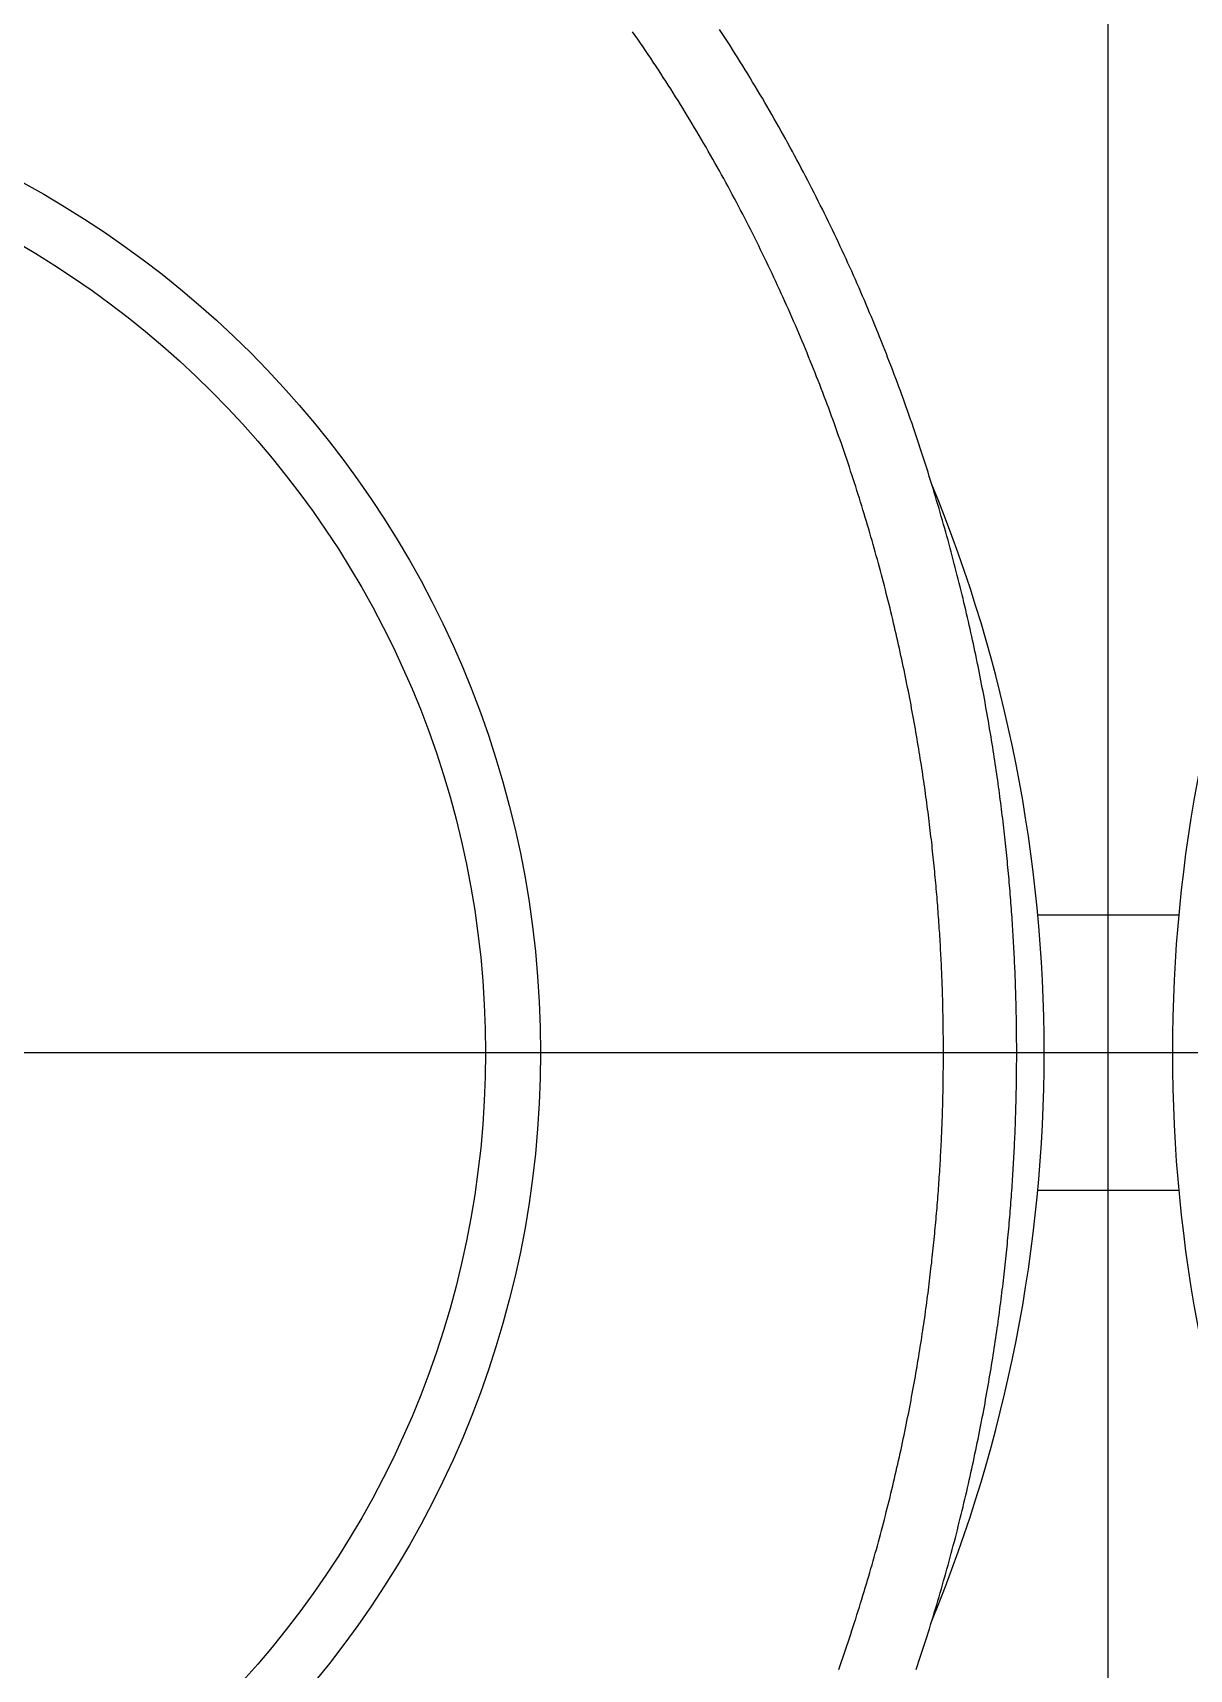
# Model space of a CAD drawing. Extents: x -34 to 19, y -49 to 62.
# Drawn here: x -5.87 to 0.44, y 45.09 to 54.03 of the extents above; entities that cross this region are included whole.
import ezdxf

# ---------------------------------------------------------------- set-up
doc = ezdxf.new("R2010")
doc.units = 0
doc.linetypes.add('CENTER', pattern=[50.8, 31.75, -6.35, 6.35, -6.35])
doc.layers.get('0').update_dxf_attribs({"linetype": 'CONTINUOUS'})
doc.layers.add('CENTER', color=1, linetype='CENTER')

msp = doc.modelspace()

# ---------------------------------------------------------------- linework, layer by layer
at = {"color": 7, "linetype": 'CONTINUOUS'}
for p, q in [((0.384583, 49.209363), (-0.384583, 49.209363)), ((-0.384583, 47.709363), (0.384583, 47.709363))]:
    msp.add_line(p, q, dxfattribs=at)
at = {"color": 7}
for points in [[(-0.5, 48.4594, 0), (-0.50001, 48.4747, 0), (-0.500041, 48.4899, 0), (-0.500093, 48.5052, 0), (-0.500166, 48.5205, 0), (-0.50026, 48.5358, 0), (-0.500374, 48.551, 0), (-0.50051, 48.5663, 0), (-0.500667, 48.5815, 0), (-0.500846, 48.5968, 0), (-0.501046, 48.612, 0), (-0.501267, 48.6272, 0), (-0.501511, 48.6425, 0), (-0.501775, 48.6577, 0), (-0.502062, 48.673, 0), (-0.502371, 48.6882, 0), (-0.502701, 48.7035, 0), (-0.503054, 48.7187, 0), (-0.503429, 48.734, 0), (-0.503826, 48.7492, 0), (-0.504245, 48.7645, 0), (-0.504687, 48.7798, 0), (-0.505152, 48.7951, 0), (-0.505639, 48.8103, 0), (-0.506149, 48.8256, 0), (-0.506682, 48.8409, 0), (-0.507238, 48.8563, 0), (-0.507816, 48.8716, 0), (-0.508418, 48.8869, 0), (-0.509043, 48.9023, 0), (-0.509692, 48.9176, 0), (-0.510363, 48.933, 0), (-0.511059, 48.9484, 0), (-0.511777, 48.9638, 0), (-0.51252, 48.9792, 0), (-0.513286, 48.9946, 0), (-0.514076, 49.0101, 0), (-0.51489, 49.0256, 0), (-0.515728, 49.0411, 0), (-0.516591, 49.0566, 0), (-0.517477, 49.0721, 0), (-0.518388, 49.0877, 0), (-0.519323, 49.1032, 0), (-0.520283, 49.1188, 0), (-0.521267, 49.1345, 0), (-0.522276, 49.1501, 0), (-0.52331, 49.1658, 0), (-0.524369, 49.1815, 0), (-0.525452, 49.1972, 0), (-0.526561, 49.213, 0), (-0.527695, 49.2288, 0), (-0.528854, 49.2446, 0), (-0.530039, 49.2604, 0), (-0.531249, 49.2763, 0), (-0.532484, 49.2922, 0), (-0.533745, 49.3081, 0), (-0.535032, 49.3241, 0), (-0.536344, 49.3401, 0), (-0.537683, 49.3561, 0), (-0.539047, 49.3722, 0), (-0.540438, 49.3883, 0), (-0.541856, 49.4045, 0), (-0.543301, 49.4206, 0), (-0.544773, 49.4369, 0), (-0.546273, 49.4531, 0), (-0.547802, 49.4694, 0), (-0.54936, 49.4858, 0), (-0.550946, 49.5022, 0), (-0.552563, 49.5186, 0), (-0.554209, 49.5351, 0), (-0.555886, 49.5516, 0), (-0.557594, 49.5682, 0), (-0.559333, 49.5848, 0), (-0.561103, 49.6015, 0), (-0.562906, 49.6182, 0), (-0.564741, 49.635, 0), (-0.566609, 49.6518, 0), (-0.568511, 49.6686, 0), (-0.570446, 49.6855, 0), (-0.572415, 49.7025, 0), (-0.574419, 49.7195, 0), (-0.576457, 49.7366, 0), (-0.578531, 49.7537, 0), (-0.580641, 49.7709, 0), (-0.582787, 49.7881, 0), (-0.584969, 49.8054, 0), (-0.587189, 49.8227, 0), (-0.589445, 49.8401, 0), (-0.59174, 49.8576, 0), (-0.594073, 49.8751, 0), (-0.596444, 49.8927, 0), (-0.598854, 49.9103, 0), (-0.601304, 49.928, 0), (-0.603793, 49.9457, 0), (-0.606323, 49.9636, 0), (-0.608893, 49.9814, 0), (-0.611505, 49.9994, 0), (-0.614158, 50.0174, 0), (-0.616852, 50.0354, 0), (-0.619589, 50.0536, 0), (-0.622369, 50.0718, 0), (-0.625192, 50.09, 0), (-0.628058, 50.1084, 0), (-0.630968, 50.1268, 0), (-0.633922, 50.1452, 0), (-0.636921, 50.1638, 0), (-0.639965, 50.1824, 0), (-0.643055, 50.2011, 0), (-0.646191, 50.2198, 0), (-0.649373, 50.2387, 0), (-0.652602, 50.2576, 0), (-0.655877, 50.2765, 0), (-0.659201, 50.2956, 0), (-0.662572, 50.3147, 0), (-0.665992, 50.3339, 0), (-0.669461, 50.3532, 0), (-0.67298, 50.3725, 0), (-0.67655, 50.3919, 0), (-0.680171, 50.4114, 0), (-0.683843, 50.4309, 0), (-0.687568, 50.4505, 0), (-0.691343, 50.4702, 0), (-0.695171, 50.4899, 0), (-0.699051, 50.5096, 0), (-0.702983, 50.5295, 0), (-0.706968, 50.5494, 0), (-0.711005, 50.5693, 0), (-0.715096, 50.5893, 0), (-0.719239, 50.6094, 0), (-0.723435, 50.6295, 0), (-0.727684, 50.6497, 0), (-0.731988, 50.6699, 0), (-0.736344, 50.6902, 0), (-0.740755, 50.7106, 0), (-0.74522, 50.731, 0), (-0.749739, 50.7514, 0), (-0.754312, 50.7719, 0), (-0.75894, 50.7924, 0), (-0.763623, 50.813, 0), (-0.76836, 50.8337, 0), (-0.773153, 50.8544, 0), (-0.778001, 50.8751, 0), (-0.782905, 50.8959, 0), (-0.787864, 50.9168, 0), (-0.792879, 50.9376, 0), (-0.79795, 50.9586, 0), (-0.803077, 50.9795, 0), (-0.808261, 51.0006, 0), (-0.813501, 51.0216, 0), (-0.818798, 51.0427, 0), (-0.824152, 51.0639, 0), (-0.829562, 51.0851, 0), (-0.83503, 51.1063, 0), (-0.840556, 51.1276, 0), (-0.846139, 51.1489, 0), (-0.85178, 51.1702, 0), (-0.857479, 51.1916, 0), (-0.863236, 51.213, 0), (-0.869051, 51.2345, 0), (-0.874925, 51.256, 0), (-0.880857, 51.2775, 0), (-0.886849, 51.2991, 0), (-0.892899, 51.3207, 0), (-0.899008, 51.3423, 0), (-0.905177, 51.364, 0), (-0.911406, 51.3857, 0), (-0.917694, 51.4074, 0), (-0.924042, 51.4292, 0), (-0.93045, 51.451, 0), (-0.936919, 51.4728, 0), (-0.943448, 51.4947, 0), (-0.950037, 51.5166, 0), (-0.956688, 51.5385, 0), (-0.963399, 51.5604, 0), (-0.970171, 51.5824, 0), (-0.977005, 51.6044, 0), (-0.983901, 51.6264, 0), (-0.990858, 51.6484, 0), (-0.997877, 51.6705, 0), (-1.00496, 51.6926, 0), (-1.0121, 51.7147, 0), (-1.01931, 51.7368, 0), (-1.02657, 51.7589, 0), (-1.03391, 51.7811, 0), (-1.0413, 51.8033, 0), (-1.04876, 51.8255, 0), (-1.05628, 51.8477, 0), (-1.06386, 51.87, 0), (-1.07151, 51.8922, 0), (-1.07922, 51.9145, 0), (-1.08699, 51.9368, 0), (-1.09483, 51.9591, 0), (-1.10274, 51.9814, 0), (-1.11071, 52.0038, 0), (-1.11874, 52.0261, 0), (-1.12684, 52.0485, 0), (-1.135, 52.0709, 0), (-1.14323, 52.0932, 0), (-1.15152, 52.1156, 0), (-1.15988, 52.138, 0), (-1.1683, 52.1605, 0), (-1.1768, 52.1829, 0), (-1.18535, 52.2053, 0), (-1.19398, 52.2277, 0), (-1.20267, 52.2502, 0), (-1.21142, 52.2726, 0), (-1.22025, 52.2951, 0), (-1.22914, 52.3176, 0), (-1.2381, 52.3401, 0), (-1.24712, 52.3626, 0), (-1.25622, 52.3851, 0), (-1.26538, 52.4076, 0), (-1.27461, 52.4301, 0), (-1.2839, 52.4526, 0), (-1.29327, 52.4752, 0), (-1.3027, 52.4977, 0), (-1.3122, 52.5202, 0), (-1.32177, 52.5428, 0), (-1.3314, 52.5654, 0), (-1.34111, 52.5879, 0), (-1.35088, 52.6105, 0), (-1.36072, 52.6331, 0), (-1.37063, 52.6556, 0), (-1.38061, 52.6782, 0), (-1.39065, 52.7008, 0), (-1.40077, 52.7234, 0), (-1.41095, 52.7459, 0), (-1.4212, 52.7685, 0), (-1.43152, 52.7911, 0), (-1.44191, 52.8137, 0), (-1.45237, 52.8363, 0), (-1.4629, 52.8589, 0), (-1.4735, 52.8814, 0), (-1.48416, 52.904, 0), (-1.4949, 52.9266, 0), (-1.50571, 52.9492, 0), (-1.51658, 52.9717, 0), (-1.52752, 52.9943, 0), (-1.53854, 53.0169, 0), (-1.54962, 53.0394, 0), (-1.56078, 53.062, 0), (-1.572, 53.0845, 0), (-1.58329, 53.1071, 0), (-1.59466, 53.1296, 0), (-1.60609, 53.1522, 0), (-1.61759, 53.1747, 0), (-1.62917, 53.1972, 0), (-1.64081, 53.2197, 0), (-1.65253, 53.2422, 0), (-1.66431, 53.2647, 0), (-1.67617, 53.2872, 0), (-1.6881, 53.3097, 0), (-1.70009, 53.3321, 0), (-1.71216, 53.3546, 0), (-1.7243, 53.377, 0), (-1.73651, 53.3994, 0), (-1.74879, 53.4219, 0), (-1.76115, 53.4443, 0), (-1.77357, 53.4667, 0), (-1.78606, 53.489, 0), (-1.79863, 53.5114, 0), (-1.81127, 53.5337, 0), (-1.82398, 53.5561, 0), (-1.83676, 53.5784, 0), (-1.84961, 53.6007, 0), (-1.86254, 53.623, 0), (-1.87553, 53.6453, 0), (-1.8886, 53.6675, 0), (-1.90174, 53.6898, 0), (-1.91495, 53.712, 0), (-1.92824, 53.7342, 0), (-1.94159, 53.7564, 0), (-1.95502, 53.7785, 0), (-1.96852, 53.8007, 0), (-1.9821, 53.8228, 0), (-1.99574, 53.8449, 0), (-2.00946, 53.867, 0), (-2.02325, 53.889, 0), (-2.03711, 53.9111, 0), (-2.05105, 53.9331, 0), (-2.06505, 53.955, 0), (-2.07913, 53.977, 0), (-2.09327, 53.9989, 0), (-2.10749, 54.0208, 0), (-2.12178, 54.0427, 0)], [(-0.9, 48.4594, 0), (-0.90001, 48.4741, 0), (-0.90004, 48.4888, 0), (-0.90009, 48.5035, 0), (-0.90016, 48.5182, 0), (-0.90025, 48.5329, 0), (-0.90036, 48.5476, 0), (-0.900491, 48.5623, 0), (-0.900642, 48.5769, 0), (-0.900814, 48.5916, 0), (-0.901007, 48.6063, 0), (-0.90122, 48.621, 0), (-0.901454, 48.6356, 0), (-0.901709, 48.6503, 0), (-0.901985, 48.665, 0), (-0.902282, 48.6797, 0), (-0.9026, 48.6943, 0), (-0.90294, 48.709, 0), (-0.903301, 48.7237, 0), (-0.903683, 48.7384, 0), (-0.904087, 48.7531, 0), (-0.904512, 48.7678, 0), (-0.904959, 48.7825, 0), (-0.905428, 48.7972, 0), (-0.905919, 48.8119, 0), (-0.906432, 48.8267, 0), (-0.906967, 48.8414, 0), (-0.907524, 48.8562, 0), (-0.908103, 48.8709, 0), (-0.908705, 48.8857, 0), (-0.909329, 48.9005, 0), (-0.909976, 48.9153, 0), (-0.910645, 48.9301, 0), (-0.911337, 48.9449, 0), (-0.912052, 48.9598, 0), (-0.912789, 48.9746, 0), (-0.91355, 48.9895, 0), (-0.914333, 49.0044, 0), (-0.91514, 49.0193, 0), (-0.91597, 49.0342, 0), (-0.916823, 49.0492, 0), (-0.9177, 49.0642, 0), (-0.9186, 49.0792, 0), (-0.919524, 49.0942, 0), (-0.920471, 49.1092, 0), (-0.921442, 49.1243, 0), (-0.922437, 49.1394, 0), (-0.923456, 49.1545, 0), (-0.924499, 49.1696, 0), (-0.925567, 49.1848, 0), (-0.926658, 49.2, 0), (-0.927774, 49.2152, 0), (-0.928914, 49.2304, 0), (-0.930078, 49.2457, 0), (-0.931267, 49.261, 0), (-0.932481, 49.2763, 0), (-0.93372, 49.2917, 0), (-0.934983, 49.3071, 0), (-0.936271, 49.3225, 0), (-0.937584, 49.338, 0), (-0.938923, 49.3535, 0), (-0.940287, 49.3691, 0), (-0.941678, 49.3846, 0), (-0.943095, 49.4003, 0), (-0.944539, 49.4159, 0), (-0.94601, 49.4316, 0), (-0.947509, 49.4473, 0), (-0.949037, 49.4631, 0), (-0.950592, 49.4789, 0), (-0.952177, 49.4948, 0), (-0.953791, 49.5107, 0), (-0.955434, 49.5267, 0), (-0.957108, 49.5427, 0), (-0.958812, 49.5587, 0), (-0.960547, 49.5748, 0), (-0.962313, 49.5909, 0), (-0.964111, 49.6071, 0), (-0.965941, 49.6233, 0), (-0.967803, 49.6396, 0), (-0.969698, 49.6559, 0), (-0.971626, 49.6723, 0), (-0.973588, 49.6887, 0), (-0.975584, 49.7052, 0), (-0.977614, 49.7217, 0), (-0.979679, 49.7383, 0), (-0.981779, 49.7549, 0), (-0.983915, 49.7716, 0), (-0.986087, 49.7883, 0), (-0.988295, 49.8051, 0), (-0.990539, 49.822, 0), (-0.992821, 49.8389, 0), (-0.995141, 49.8559, 0), (-0.997498, 49.8729, 0), (-0.999893, 49.89, 0), (-1.00233, 49.9071, 0), (-1.0048, 49.9243, 0), (-1.00731, 49.9416, 0), (-1.00987, 49.9589, 0), (-1.01246, 49.9763, 0), (-1.01509, 49.9937, 0), (-1.01777, 50.0112, 0), (-1.02048, 50.0288, 0), (-1.02324, 50.0465, 0), (-1.02604, 50.0642, 0), (-1.02888, 50.0819, 0), (-1.03177, 50.0998, 0), (-1.0347, 50.1177, 0), (-1.03767, 50.1356, 0), (-1.04069, 50.1537, 0), (-1.04375, 50.1718, 0), (-1.04685, 50.19, 0), (-1.05, 50.2082, 0), (-1.0532, 50.2266, 0), (-1.05645, 50.2449, 0), (-1.05974, 50.2634, 0), (-1.06307, 50.282, 0), (-1.06646, 50.3006, 0), (-1.06989, 50.3192, 0), (-1.07338, 50.338, 0), (-1.07691, 50.3567, 0), (-1.08049, 50.3756, 0), (-1.08412, 50.3945, 0), (-1.08781, 50.4135, 0), (-1.09154, 50.4325, 0), (-1.09532, 50.4516, 0), (-1.09915, 50.4707, 0), (-1.10304, 50.4899, 0), (-1.10697, 50.5091, 0), (-1.11096, 50.5284, 0), (-1.11499, 50.5478, 0), (-1.11908, 50.5672, 0), (-1.12322, 50.5867, 0), (-1.12741, 50.6062, 0), (-1.13165, 50.6257, 0), (-1.13595, 50.6453, 0), (-1.14029, 50.665, 0), (-1.14469, 50.6847, 0), (-1.14914, 50.7045, 0), (-1.15365, 50.7243, 0), (-1.1582, 50.7441, 0), (-1.16281, 50.764, 0), (-1.16747, 50.784, 0), (-1.17219, 50.804, 0), (-1.17696, 50.824, 0), (-1.18178, 50.8441, 0), (-1.18666, 50.8642, 0), (-1.19159, 50.8844, 0), (-1.19657, 50.9046, 0), (-1.20161, 50.9249, 0), (-1.2067, 50.9452, 0), (-1.21185, 50.9655, 0), (-1.21705, 50.9859, 0), (-1.22231, 51.0063, 0), (-1.22762, 51.0267, 0), (-1.23299, 51.0472, 0), (-1.23841, 51.0677, 0), (-1.24389, 51.0883, 0), (-1.24943, 51.1089, 0), (-1.25502, 51.1295, 0), (-1.26066, 51.1502, 0), (-1.26636, 51.1709, 0), (-1.27212, 51.1916, 0), (-1.27794, 51.2124, 0), (-1.28381, 51.2332, 0), (-1.28974, 51.254, 0), (-1.29573, 51.2749, 0), (-1.30177, 51.2958, 0), (-1.30787, 51.3167, 0), (-1.31403, 51.3376, 0), (-1.32025, 51.3586, 0), (-1.32652, 51.3796, 0), (-1.33285, 51.4006, 0), (-1.33924, 51.4217, 0), (-1.34569, 51.4428, 0), (-1.3522, 51.4639, 0), (-1.35877, 51.485, 0), (-1.36539, 51.5061, 0), (-1.37208, 51.5273, 0), (-1.37882, 51.5485, 0), (-1.38563, 51.5697, 0), (-1.39249, 51.591, 0), (-1.39941, 51.6122, 0), (-1.40639, 51.6335, 0), (-1.41344, 51.6548, 0), (-1.42054, 51.6761, 0), (-1.4277, 51.6975, 0), (-1.43493, 51.7188, 0), (-1.44221, 51.7402, 0), (-1.44956, 51.7616, 0), (-1.45696, 51.783, 0), (-1.46443, 51.8044, 0), (-1.47196, 51.8258, 0), (-1.47955, 51.8472, 0), (-1.4872, 51.8687, 0), (-1.49492, 51.8902, 0), (-1.5027, 51.9116, 0), (-1.51053, 51.9331, 0), (-1.51844, 51.9546, 0), (-1.5264, 51.9761, 0), (-1.53443, 51.9976, 0), (-1.54252, 52.0192, 0), (-1.55067, 52.0407, 0), (-1.55889, 52.0622, 0), (-1.56717, 52.0838, 0), (-1.57551, 52.1053, 0), (-1.58392, 52.1269, 0), (-1.59239, 52.1484, 0), (-1.60092, 52.17, 0), (-1.60952, 52.1916, 0), (-1.61819, 52.2132, 0), (-1.62692, 52.2348, 0), (-1.63571, 52.2564, 0), (-1.64457, 52.278, 0), (-1.65349, 52.2996, 0), (-1.66248, 52.3213, 0), (-1.67153, 52.3429, 0), (-1.68065, 52.3645, 0), (-1.68983, 52.3862, 0), (-1.69908, 52.4078, 0), (-1.70839, 52.4295, 0), (-1.71777, 52.4511, 0), (-1.72721, 52.4728, 0), (-1.73672, 52.4944, 0), (-1.74629, 52.5161, 0), (-1.75593, 52.5378, 0), (-1.76564, 52.5594, 0), (-1.77541, 52.5811, 0), (-1.78524, 52.6028, 0), (-1.79514, 52.6244, 0), (-1.80511, 52.6461, 0), (-1.81514, 52.6678, 0), (-1.82524, 52.6894, 0), (-1.8354, 52.7111, 0), (-1.84563, 52.7327, 0), (-1.85593, 52.7544, 0), (-1.86629, 52.776, 0), (-1.87672, 52.7977, 0), (-1.88722, 52.8193, 0), (-1.89778, 52.841, 0), (-1.90841, 52.8626, 0), (-1.9191, 52.8842, 0), (-1.92986, 52.9058, 0), (-1.94069, 52.9275, 0), (-1.95158, 52.9491, 0), (-1.96255, 52.9707, 0), (-1.97357, 52.9923, 0), (-1.98467, 53.0138, 0), (-1.99583, 53.0354, 0), (-2.00706, 53.057, 0), (-2.01835, 53.0785, 0), (-2.02972, 53.1001, 0), (-2.04115, 53.1216, 0), (-2.05264, 53.1432, 0), (-2.06421, 53.1647, 0), (-2.07584, 53.1862, 0), (-2.08754, 53.2077, 0), (-2.09931, 53.2291, 0), (-2.11114, 53.2506, 0), (-2.12304, 53.2721, 0), (-2.13502, 53.2935, 0), (-2.14705, 53.3149, 0), (-2.15916, 53.3363, 0), (-2.17133, 53.3577, 0), (-2.18357, 53.3791, 0), (-2.19588, 53.4005, 0), (-2.20826, 53.4218, 0), (-2.22071, 53.4431, 0), (-2.23322, 53.4645, 0), (-2.24581, 53.4858, 0), (-2.25846, 53.507, 0), (-2.27118, 53.5283, 0), (-2.28397, 53.5495, 0), (-2.29682, 53.5707, 0), (-2.30975, 53.5919, 0), (-2.32274, 53.6131, 0), (-2.33581, 53.6343, 0), (-2.34894, 53.6554, 0), (-2.36214, 53.6765, 0), (-2.3754, 53.6976, 0), (-2.38874, 53.7187, 0), (-2.40214, 53.7397, 0), (-2.41561, 53.7607, 0), (-2.42915, 53.7817, 0), (-2.44275, 53.8027, 0), (-2.45642, 53.8236, 0), (-2.47016, 53.8445, 0), (-2.48396, 53.8654, 0), (-2.49783, 53.8862, 0), (-2.51177, 53.907, 0), (-2.52577, 53.9278, 0), (-2.53984, 53.9486, 0), (-2.55397, 53.9693, 0), (-2.56817, 53.99, 0), (-2.58243, 54.0106, 0), (-2.59676, 54.0313, 0)], [(-1.47188, 45.0928, 0), (-1.46434, 45.1142, 0), (-1.45687, 45.1356, 0), (-1.44945, 45.157, 0), (-1.4421, 45.1784, 0), (-1.43481, 45.1997, 0), (-1.42757, 45.221, 0), (-1.4204, 45.2424, 0), (-1.41329, 45.2637, 0), (-1.40624, 45.285, 0), (-1.39926, 45.3062, 0), (-1.39233, 45.3275, 0), (-1.38546, 45.3487, 0), (-1.37865, 45.3699, 0), (-1.3719, 45.3911, 0), (-1.36521, 45.4123, 0), (-1.35859, 45.4334, 0), (-1.35202, 45.4546, 0), (-1.3455, 45.4757, 0), (-1.33905, 45.4967, 0), (-1.33266, 45.5178, 0), (-1.32632, 45.5388, 0), (-1.32005, 45.5598, 0), (-1.31383, 45.5808, 0), (-1.30767, 45.6017, 0), (-1.30157, 45.6226, 0), (-1.29552, 45.6435, 0), (-1.28954, 45.6644, 0), (-1.28361, 45.6852, 0), (-1.27774, 45.706, 0), (-1.27192, 45.7268, 0), (-1.26616, 45.7475, 0), (-1.26046, 45.7682, 0), (-1.25481, 45.7889, 0), (-1.24923, 45.8095, 0), (-1.24369, 45.8301, 0), (-1.23822, 45.8507, 0), (-1.2328, 45.8712, 0), (-1.22743, 45.8917, 0), (-1.22212, 45.9122, 0), (-1.21687, 45.9326, 0), (-1.21167, 45.953, 0), (-1.20652, 45.9733, 0), (-1.20143, 45.9936, 0), (-1.1964, 46.0139, 0), (-1.19142, 46.0341, 0), (-1.18649, 46.0543, 0), (-1.18162, 46.0744, 0), (-1.1768, 46.0945, 0), (-1.17204, 46.1145, 0), (-1.16733, 46.1345, 0), (-1.16267, 46.1545, 0), (-1.15806, 46.1744, 0), (-1.15351, 46.1943, 0), (-1.14902, 46.2141, 0), (-1.14457, 46.2338, 0), (-1.14018, 46.2536, 0), (-1.13584, 46.2732, 0), (-1.13155, 46.2929, 0), (-1.12731, 46.3124, 0), (-1.12313, 46.3319, 0), (-1.11899, 46.3514, 0), (-1.11491, 46.3708, 0), (-1.11088, 46.3902, 0), (-1.1069, 46.4095, 0), (-1.10298, 46.4288, 0), (-1.0991, 46.448, 0), (-1.09527, 46.4671, 0), (-1.0915, 46.4862, 0), (-1.08777, 46.5052, 0), (-1.0841, 46.5242, 0), (-1.08047, 46.5431, 0), (-1.07689, 46.562, 0), (-1.07337, 46.5807, 0), (-1.06989, 46.5994, 0), (-1.06646, 46.6181, 0), (-1.06308, 46.6366, 0), (-1.05974, 46.6551, 0), (-1.05645, 46.6736, 0), (-1.05321, 46.6919, 0), (-1.05001, 46.7102, 0), (-1.04686, 46.7284, 0), (-1.04376, 46.7466, 0), (-1.0407, 46.7647, 0), (-1.03768, 46.7827, 0), (-1.03471, 46.8006, 0), (-1.03179, 46.8185, 0), (-1.0289, 46.8364, 0), (-1.02606, 46.8541, 0), (-1.02326, 46.8718, 0), (-1.02051, 46.8894, 0), (-1.01779, 46.907, 0), (-1.01512, 46.9245, 0), (-1.01249, 46.942, 0), (-1.00989, 46.9594, 0), (-1.00734, 46.9767, 0), (-1.00483, 46.994, 0), (-1.00236, 47.0112, 0), (-0.999926, 47.0283, 0), (-0.997531, 47.0454, 0), (-0.995175, 47.0624, 0), (-0.992856, 47.0794, 0), (-0.990575, 47.0963, 0), (-0.988331, 47.1132, 0), (-0.986123, 47.13, 0), (-0.983952, 47.1468, 0), (-0.981817, 47.1635, 0), (-0.979717, 47.1801, 0), (-0.977652, 47.1967, 0), (-0.975622, 47.2133, 0), (-0.973626, 47.2298, 0), (-0.971664, 47.2462, 0), (-0.969735, 47.2626, 0), (-0.96784, 47.2789, 0), (-0.965977, 47.2952, 0), (-0.964146, 47.3115, 0), (-0.962348, 47.3277, 0), (-0.960581, 47.3438, 0), (-0.958845, 47.3599, 0), (-0.957139, 47.376, 0), (-0.955464, 47.392, 0), (-0.953819, 47.408, 0), (-0.952204, 47.4239, 0), (-0.950617, 47.4398, 0), (-0.94906, 47.4556, 0), (-0.94753, 47.4714, 0), (-0.946029, 47.4871, 0), (-0.944555, 47.5028, 0), (-0.943109, 47.5185, 0), (-0.941689, 47.5341, 0), (-0.940295, 47.5497, 0), (-0.938928, 47.5652, 0), (-0.937586, 47.5807, 0), (-0.936269, 47.5962, 0), (-0.934978, 47.6116, 0), (-0.933711, 47.627, 0), (-0.93247, 47.6424, 0), (-0.931254, 47.6577, 0), (-0.930063, 47.673, 0), (-0.928896, 47.6883, 0), (-0.927754, 47.7036, 0), (-0.926637, 47.7188, 0), (-0.925544, 47.734, 0), (-0.924475, 47.7491, 0), (-0.923431, 47.7643, 0), (-0.922411, 47.7794, 0), (-0.921415, 47.7945, 0), (-0.920443, 47.8095, 0), (-0.919495, 47.8246, 0), (-0.918571, 47.8396, 0), (-0.917671, 47.8546, 0), (-0.916794, 47.8695, 0), (-0.91594, 47.8845, 0), (-0.915111, 47.8994, 0), (-0.914304, 47.9143, 0), (-0.913521, 47.9292, 0), (-0.912761, 47.9441, 0), (-0.912024, 47.959, 0), (-0.911309, 47.9738, 0), (-0.910618, 47.9886, 0), (-0.90995, 48.0035, 0), (-0.909304, 48.0183, 0), (-0.908681, 48.033, 0), (-0.90808, 48.0478, 0), (-0.907501, 48.0626, 0), (-0.906945, 48.0773, 0), (-0.906411, 48.0921, 0), (-0.9059, 48.1068, 0), (-0.90541, 48.1215, 0), (-0.904942, 48.1362, 0), (-0.904496, 48.1509, 0), (-0.904072, 48.1656, 0), (-0.903669, 48.1803, 0), (-0.903288, 48.195, 0), (-0.902928, 48.2097, 0), (-0.90259, 48.2244, 0), (-0.902272, 48.2391, 0), (-0.901976, 48.2537, 0), (-0.901701, 48.2684, 0), (-0.901448, 48.2831, 0), (-0.901214, 48.2978, 0), (-0.901002, 48.3124, 0), (-0.90081, 48.3271, 0), (-0.900639, 48.3418, 0), (-0.900489, 48.3565, 0), (-0.900358, 48.3711, 0), (-0.900249, 48.3858, 0), (-0.900159, 48.4005, 0), (-0.900089, 48.4152, 0), (-0.90004, 48.4299, 0), (-0.90001, 48.4446, 0), (-0.9, 48.4594, 0)], [(-1.04863, 45.093, 0), (-1.04116, 45.1152, 0), (-1.03376, 45.1374, 0), (-1.02642, 45.1595, 0), (-1.01915, 45.1817, 0), (-1.01194, 45.2038, 0), (-1.00479, 45.2259, 0), (-0.997704, 45.248, 0), (-0.99068, 45.27, 0), (-0.983719, 45.292, 0), (-0.97682, 45.314, 0), (-0.969982, 45.336, 0), (-0.963207, 45.358, 0), (-0.956492, 45.3799, 0), (-0.949839, 45.4018, 0), (-0.943248, 45.4237, 0), (-0.936717, 45.4456, 0), (-0.930247, 45.4674, 0), (-0.923837, 45.4892, 0), (-0.917488, 45.5109, 0), (-0.911199, 45.5327, 0), (-0.90497, 45.5544, 0), (-0.898801, 45.576, 0), (-0.892692, 45.5977, 0), (-0.886642, 45.6193, 0), (-0.880651, 45.6409, 0), (-0.87472, 45.6624, 0), (-0.868847, 45.6839, 0), (-0.863033, 45.7054, 0), (-0.857278, 45.7268, 0), (-0.851581, 45.7482, 0), (-0.845942, 45.7695, 0), (-0.840362, 45.7909, 0), (-0.834839, 45.8121, 0), (-0.829374, 45.8334, 0), (-0.823966, 45.8546, 0), (-0.818615, 45.8757, 0), (-0.813322, 45.8968, 0), (-0.808086, 45.9179, 0), (-0.802906, 45.9389, 0), (-0.797783, 45.9599, 0), (-0.792716, 45.9808, 0), (-0.787705, 46.0017, 0), (-0.782751, 46.0226, 0), (-0.777852, 46.0434, 0), (-0.773009, 46.0641, 0), (-0.768221, 46.0848, 0), (-0.763489, 46.1055, 0), (-0.758811, 46.1261, 0), (-0.754189, 46.1467, 0), (-0.749621, 46.1672, 0), (-0.745108, 46.1876, 0), (-0.740649, 46.208, 0), (-0.736245, 46.2284, 0), (-0.731894, 46.2487, 0), (-0.727597, 46.2689, 0), (-0.723354, 46.2891, 0), (-0.719164, 46.3092, 0), (-0.715027, 46.3293, 0), (-0.710944, 46.3493, 0), (-0.706913, 46.3693, 0), (-0.702935, 46.3892, 0), (-0.69901, 46.409, 0), (-0.695137, 46.4288, 0), (-0.691316, 46.4485, 0), (-0.687547, 46.4682, 0), (-0.68383, 46.4878, 0), (-0.680163, 46.5073, 0), (-0.676547, 46.5268, 0), (-0.672981, 46.5461, 0), (-0.669465, 46.5654, 0), (-0.665998, 46.5847, 0), (-0.66258, 46.6038, 0), (-0.65921, 46.6229, 0), (-0.655888, 46.6419, 0), (-0.652613, 46.6608, 0), (-0.649386, 46.6797, 0), (-0.646205, 46.6985, 0), (-0.643071, 46.7172, 0), (-0.639983, 46.7359, 0), (-0.63694, 46.7545, 0), (-0.633943, 46.773, 0), (-0.63099, 46.7915, 0), (-0.628081, 46.8099, 0), (-0.625216, 46.8282, 0), (-0.622395, 46.8465, 0), (-0.619616, 46.8647, 0), (-0.616881, 46.8828, 0), (-0.614187, 46.9009, 0), (-0.611535, 46.9189, 0), (-0.608925, 46.9368, 0), (-0.606356, 46.9547, 0), (-0.603827, 46.9725, 0), (-0.601338, 46.9903, 0), (-0.598889, 47.008, 0), (-0.59648, 47.0256, 0), (-0.594109, 47.0432, 0), (-0.591777, 47.0608, 0), (-0.589483, 47.0782, 0), (-0.587227, 47.0956, 0), (-0.585008, 47.113, 0), (-0.582826, 47.1303, 0), (-0.58068, 47.1475, 0), (-0.57857, 47.1647, 0), (-0.576496, 47.1819, 0), (-0.574457, 47.199, 0), (-0.572453, 47.216, 0), (-0.570484, 47.233, 0), (-0.568548, 47.2499, 0), (-0.566646, 47.2668, 0), (-0.564777, 47.2836, 0), (-0.562941, 47.3004, 0), (-0.561137, 47.3171, 0), (-0.559365, 47.3338, 0), (-0.557625, 47.3504, 0), (-0.555916, 47.367, 0), (-0.554237, 47.3836, 0), (-0.552589, 47.4001, 0), (-0.55097, 47.4165, 0), (-0.549381, 47.4329, 0), (-0.547821, 47.4493, 0), (-0.54629, 47.4656, 0), (-0.544787, 47.4819, 0), (-0.543312, 47.4981, 0), (-0.541864, 47.5143, 0), (-0.540443, 47.5304, 0), (-0.539049, 47.5465, 0), (-0.537681, 47.5626, 0), (-0.536339, 47.5786, 0), (-0.535023, 47.5946, 0), (-0.533734, 47.6106, 0), (-0.53247, 47.6265, 0), (-0.531232, 47.6425, 0), (-0.53002, 47.6583, 0), (-0.528834, 47.6742, 0), (-0.527673, 47.69, 0), (-0.526537, 47.7058, 0), (-0.525427, 47.7215, 0), (-0.524342, 47.7372, 0), (-0.523283, 47.7529, 0), (-0.522248, 47.7686, 0), (-0.521238, 47.7843, 0), (-0.520253, 47.7999, 0), (-0.519293, 47.8155, 0), (-0.518358, 47.8311, 0), (-0.517447, 47.8466, 0), (-0.51656, 47.8621, 0), (-0.515698, 47.8777, 0), (-0.51486, 47.8932, 0), (-0.514046, 47.9086, 0), (-0.513256, 47.9241, 0), (-0.512491, 47.9395, 0), (-0.511749, 47.9549, 0), (-0.511031, 47.9703, 0), (-0.510336, 47.9857, 0), (-0.509665, 48.0011, 0), (-0.509018, 48.0165, 0), (-0.508394, 48.0318, 0), (-0.507793, 48.0472, 0), (-0.507215, 48.0625, 0), (-0.50666, 48.0778, 0), (-0.506129, 48.0931, 0), (-0.50562, 48.1084, 0), (-0.505134, 48.1237, 0), (-0.50467, 48.139, 0), (-0.50423, 48.1542, 0), (-0.503811, 48.1695, 0), (-0.503415, 48.1847, 0), (-0.503042, 48.2, 0), (-0.50269, 48.2153, 0), (-0.502361, 48.2305, 0), (-0.502053, 48.2457, 0), (-0.501767, 48.261, 0), (-0.501504, 48.2762, 0), (-0.501261, 48.2915, 0), (-0.501041, 48.3067, 0), (-0.500842, 48.322, 0), (-0.500664, 48.3372, 0), (-0.500508, 48.3525, 0), (-0.500372, 48.3677, 0), (-0.500258, 48.383, 0), (-0.500165, 48.3982, 0), (-0.500093, 48.4135, 0), (-0.500041, 48.4288, 0), (-0.50001, 48.4441, 0), (-0.5, 48.4594, 0)]]:
    msp.add_polyline3d(points, dxfattribs=at)
at = {"color": 7, "linetype": 'CONTINUOUS'}
for radius in [5.4, 5.1]:
    msp.add_circle((-8.5, 48.459363), radius, dxfattribs=at)
for centre, start, end in [((-8.5, 48.459363), 337.6401299, 22.3598701), ((8.5, 48.459363), 157.6401299, 202.3598701)]:
    msp.add_arc(centre, 8.15, start, end, dxfattribs=at)
at = {"layer": 'CENTER', "color": 1, "linetype": 'CENTER'}
for p, q in [((0, 35.209901), (0, 61.708825)), ((-18.65, 48.459363), (18.65, 48.459363))]:
    msp.add_line(p, q, dxfattribs=at)

doc.saveas('drawing.dxf')
